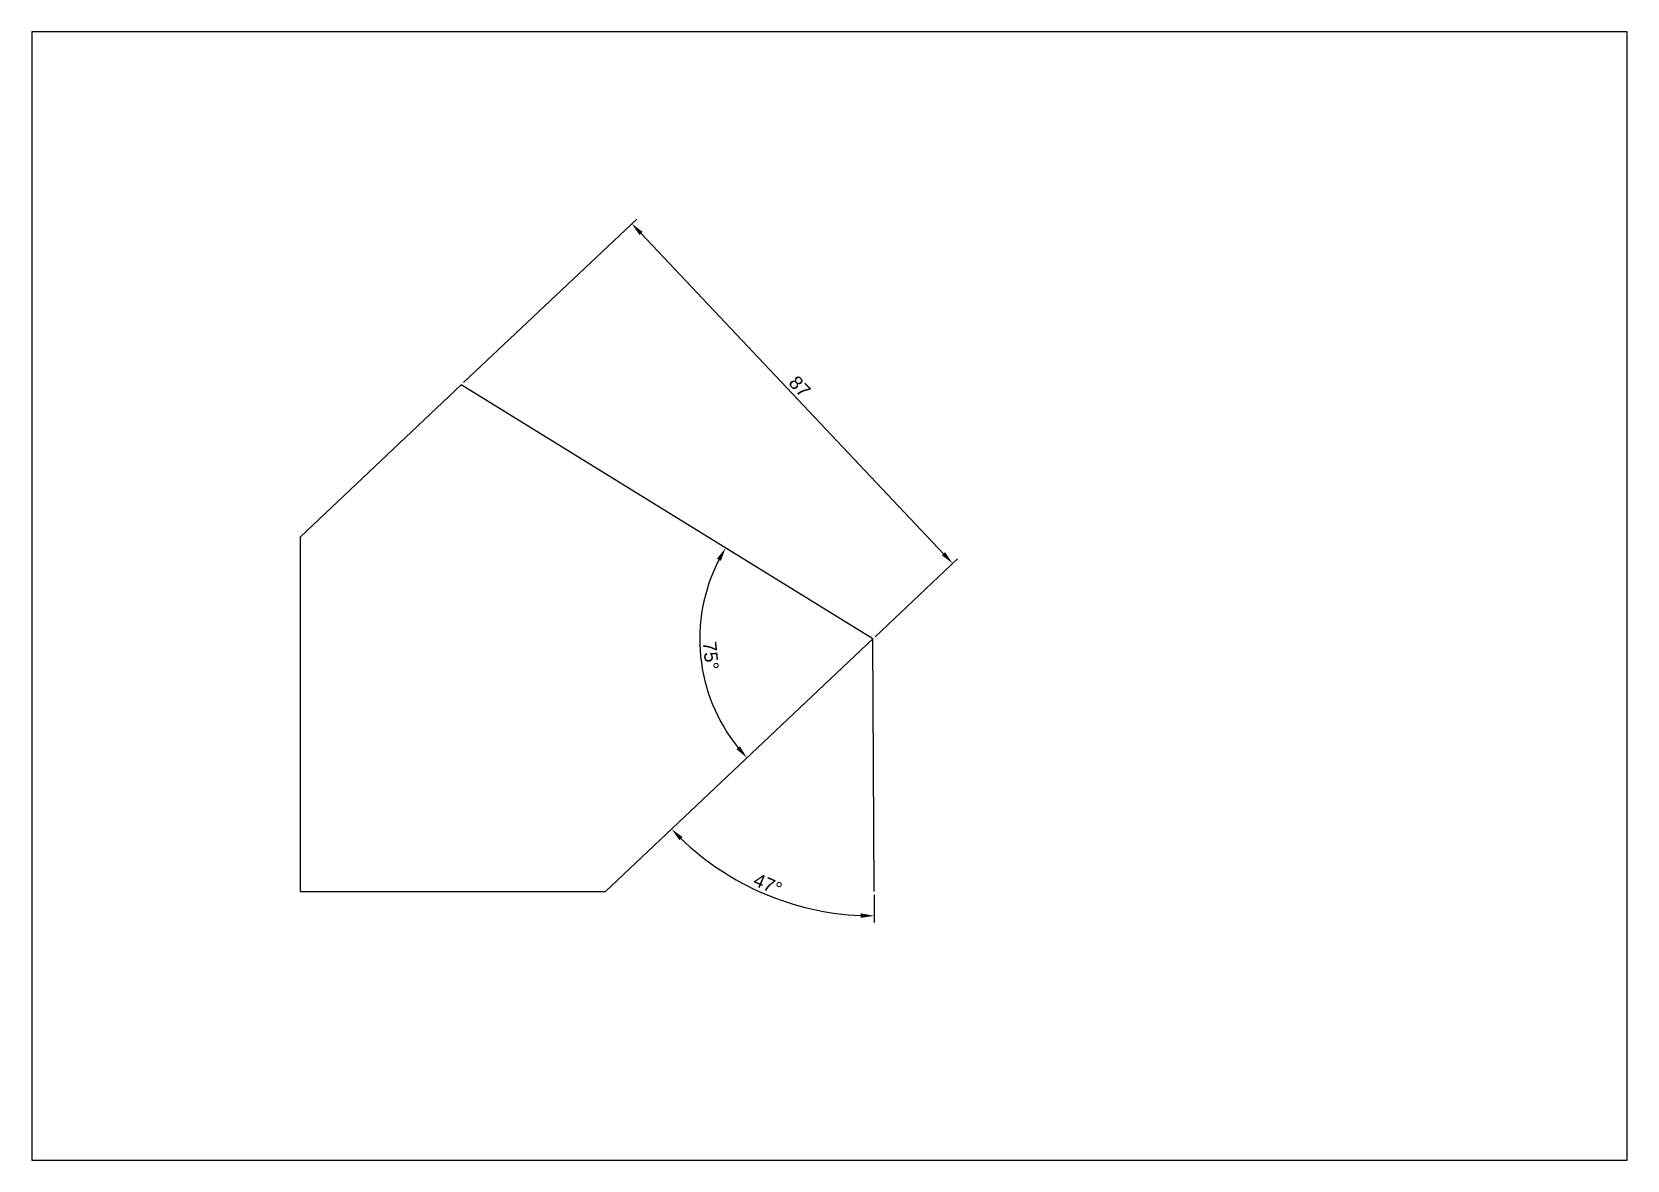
# Model space of a CAD drawing. Header units: millimetres. Extents: x 0 to 297, y 0 to 210.
import ezdxf

# ---------------------------------------------------------------- set-up
doc = ezdxf.new("R2010")
doc.units = ezdxf.units.MM
doc.styles.get("Standard").update_dxf_attribs({"font": 'arial.ttf'})
doc.dimstyles.new('ISO-25', dxfattribs={"dimtxt": 2.5, "dimasz": 2.5, "dimexe": 1.25, "dimexo": 0.625, "dimtad": 1, "dimtxsty": 'Standard', "dimcen": 2.5, "dimadec": 0, "dimazin": 0, "dimtfac": 1, "dimtmove": 0, "dimatfit": 3, "dimfxl": 1, "dimarcsym": 0})

# ---------------------------------------------------------------- blocks, each defined once
blk = doc.blocks.new('*D1')
at = {"color": 0, "lineweight": -2, "transparency": 16777216}
blk.add_line((156.8, 49.38), (156.83, 44.21), dxfattribs=at)
blk.add_arc((156.56, 97), 51.54, 226.1445, 267.5109, dxfattribs=at)
at = {"color": 0, "transparency": 16777216}
for points in [[(120.56, 59.54), (121.15, 60.13), (119.09, 61.61)], [(154.33, 45.93), (154.32, 45.09), (156.82, 45.46)]]:
    blk.add_solid(points, dxfattribs=at)
at = {"layer": 'Defpoints', "color": 0, "transparency": 16777216}
for p in [(156.56, 97), (156.56, 97), (130.02, 52.82), (106.8, 50), (156.8, 50)]:
    blk.add_point(p, dxfattribs=at)
at = {"color": 0, "transparency": 16777216, "insert": (137.02, 51.34), "char_height": 2.5, "attachment_point": 5, "rotation": 336.8277}
blk.add_mtext('47°', dxfattribs=at)
blk = doc.blocks.new('*D4')
at = {"color": 0, "lineweight": -2, "transparency": 16777216}
blk.add_arc((156.56, 97), 32.22, 152.7668, 218.9176, dxfattribs=at)
at = {"color": 0, "transparency": 16777216}
for points in [[(127.55, 111.95), (128.28, 111.54), (129.15, 113.92)], [(131.81, 77.03), (131.18, 76.49), (133.14, 74.88)]]:
    blk.add_solid(points, dxfattribs=at)
at = {"layer": 'Defpoints', "color": 0, "transparency": 16777216}
for p in [(79.93, 144.29), (124.56, 100.74), (156.56, 97), (156.56, 97), (106.8, 50)]:
    blk.add_point(p, dxfattribs=at)
at = {"color": 0, "transparency": 16777216, "insert": (126.4, 93.91), "char_height": 2.5, "attachment_point": 5, "rotation": 275.8422}
blk.add_mtext('75°', dxfattribs=at)
blk = doc.blocks.new('*D5')
at = {"color": 0, "lineweight": -2, "transparency": 16777216}
for p, q in [((80.38, 144.72), (112.61, 175.15)), ((113.41, 172.48), (169.72, 112.87)), ((157.02, 97.43), (172.34, 111.91))]:
    blk.add_line(p, q, dxfattribs=at)
at = {"color": 0, "transparency": 16777216}
for points in [[(113.72, 172.76), (113.11, 172.19), (111.7, 174.3)], [(170.02, 113.15), (169.42, 112.58), (171.44, 111.05)]]:
    blk.add_solid(points, dxfattribs=at)
at = {"layer": 'Defpoints', "color": 0, "transparency": 16777216}
for p in [(79.93, 144.29), (171.44, 111.05), (156.56, 97)]:
    blk.add_point(p, dxfattribs=at)
at = {"color": 0, "transparency": 16777216, "insert": (142.95, 143.98), "char_height": 2.5, "attachment_point": 5, "rotation": 313.3648}
blk.add_mtext('87', dxfattribs=at)

msp = doc.modelspace()

# ---------------------------------------------------------------- linework, layer by layer
for p, q in [((79.93, 144.292), (50, 116.023)), ((156.562, 96.999), (79.93, 144.292)), ((50, 50), (50, 116.023)), ((156.562, 96.999), (106.8, 50)), ((156.8, 50), (156.562, 96.999)), ((50, 50), (106.8, 50))]:
    msp.add_line(p, q)
msp.add_lwpolyline([(0, 0), (297, 0), (297, 210), (0, 210)], close=True)

# ---------------------------------------------------------------- dimensions: what is measured, and where the dimension line sits
dim = msp.add_linear_dim(base=(171.436, 111.048), p1=(79.93, 144.292), p2=(156.562, 96.999), angle=313.36482, dimstyle='ISO-25')
dim.commit()
dim.dimension.update_dxf_attribs({"geometry": '*D5', "text_midpoint": (142.949, 143.978)})
for base, line1, line2, picture, middle in [((124.563, 100.739), ((156.562, 96.999), (79.93, 144.292)), ((156.562, 96.999), (106.8, 50)), '*D4', (126.399, 93.913)), ((130.024, 52.821), ((156.562, 96.999), (106.8, 50)), ((156.8, 50), (156.562, 96.999)), '*D1', (137.02, 51.344))]:
    dim = msp.add_angular_dim_2l(base=base, line1=line1, line2=line2, dimstyle='ISO-25')
    dim.commit()
    dim.dimension.update_dxf_attribs({"geometry": picture, "text_midpoint": middle})

doc.saveas('drawing.dxf')
